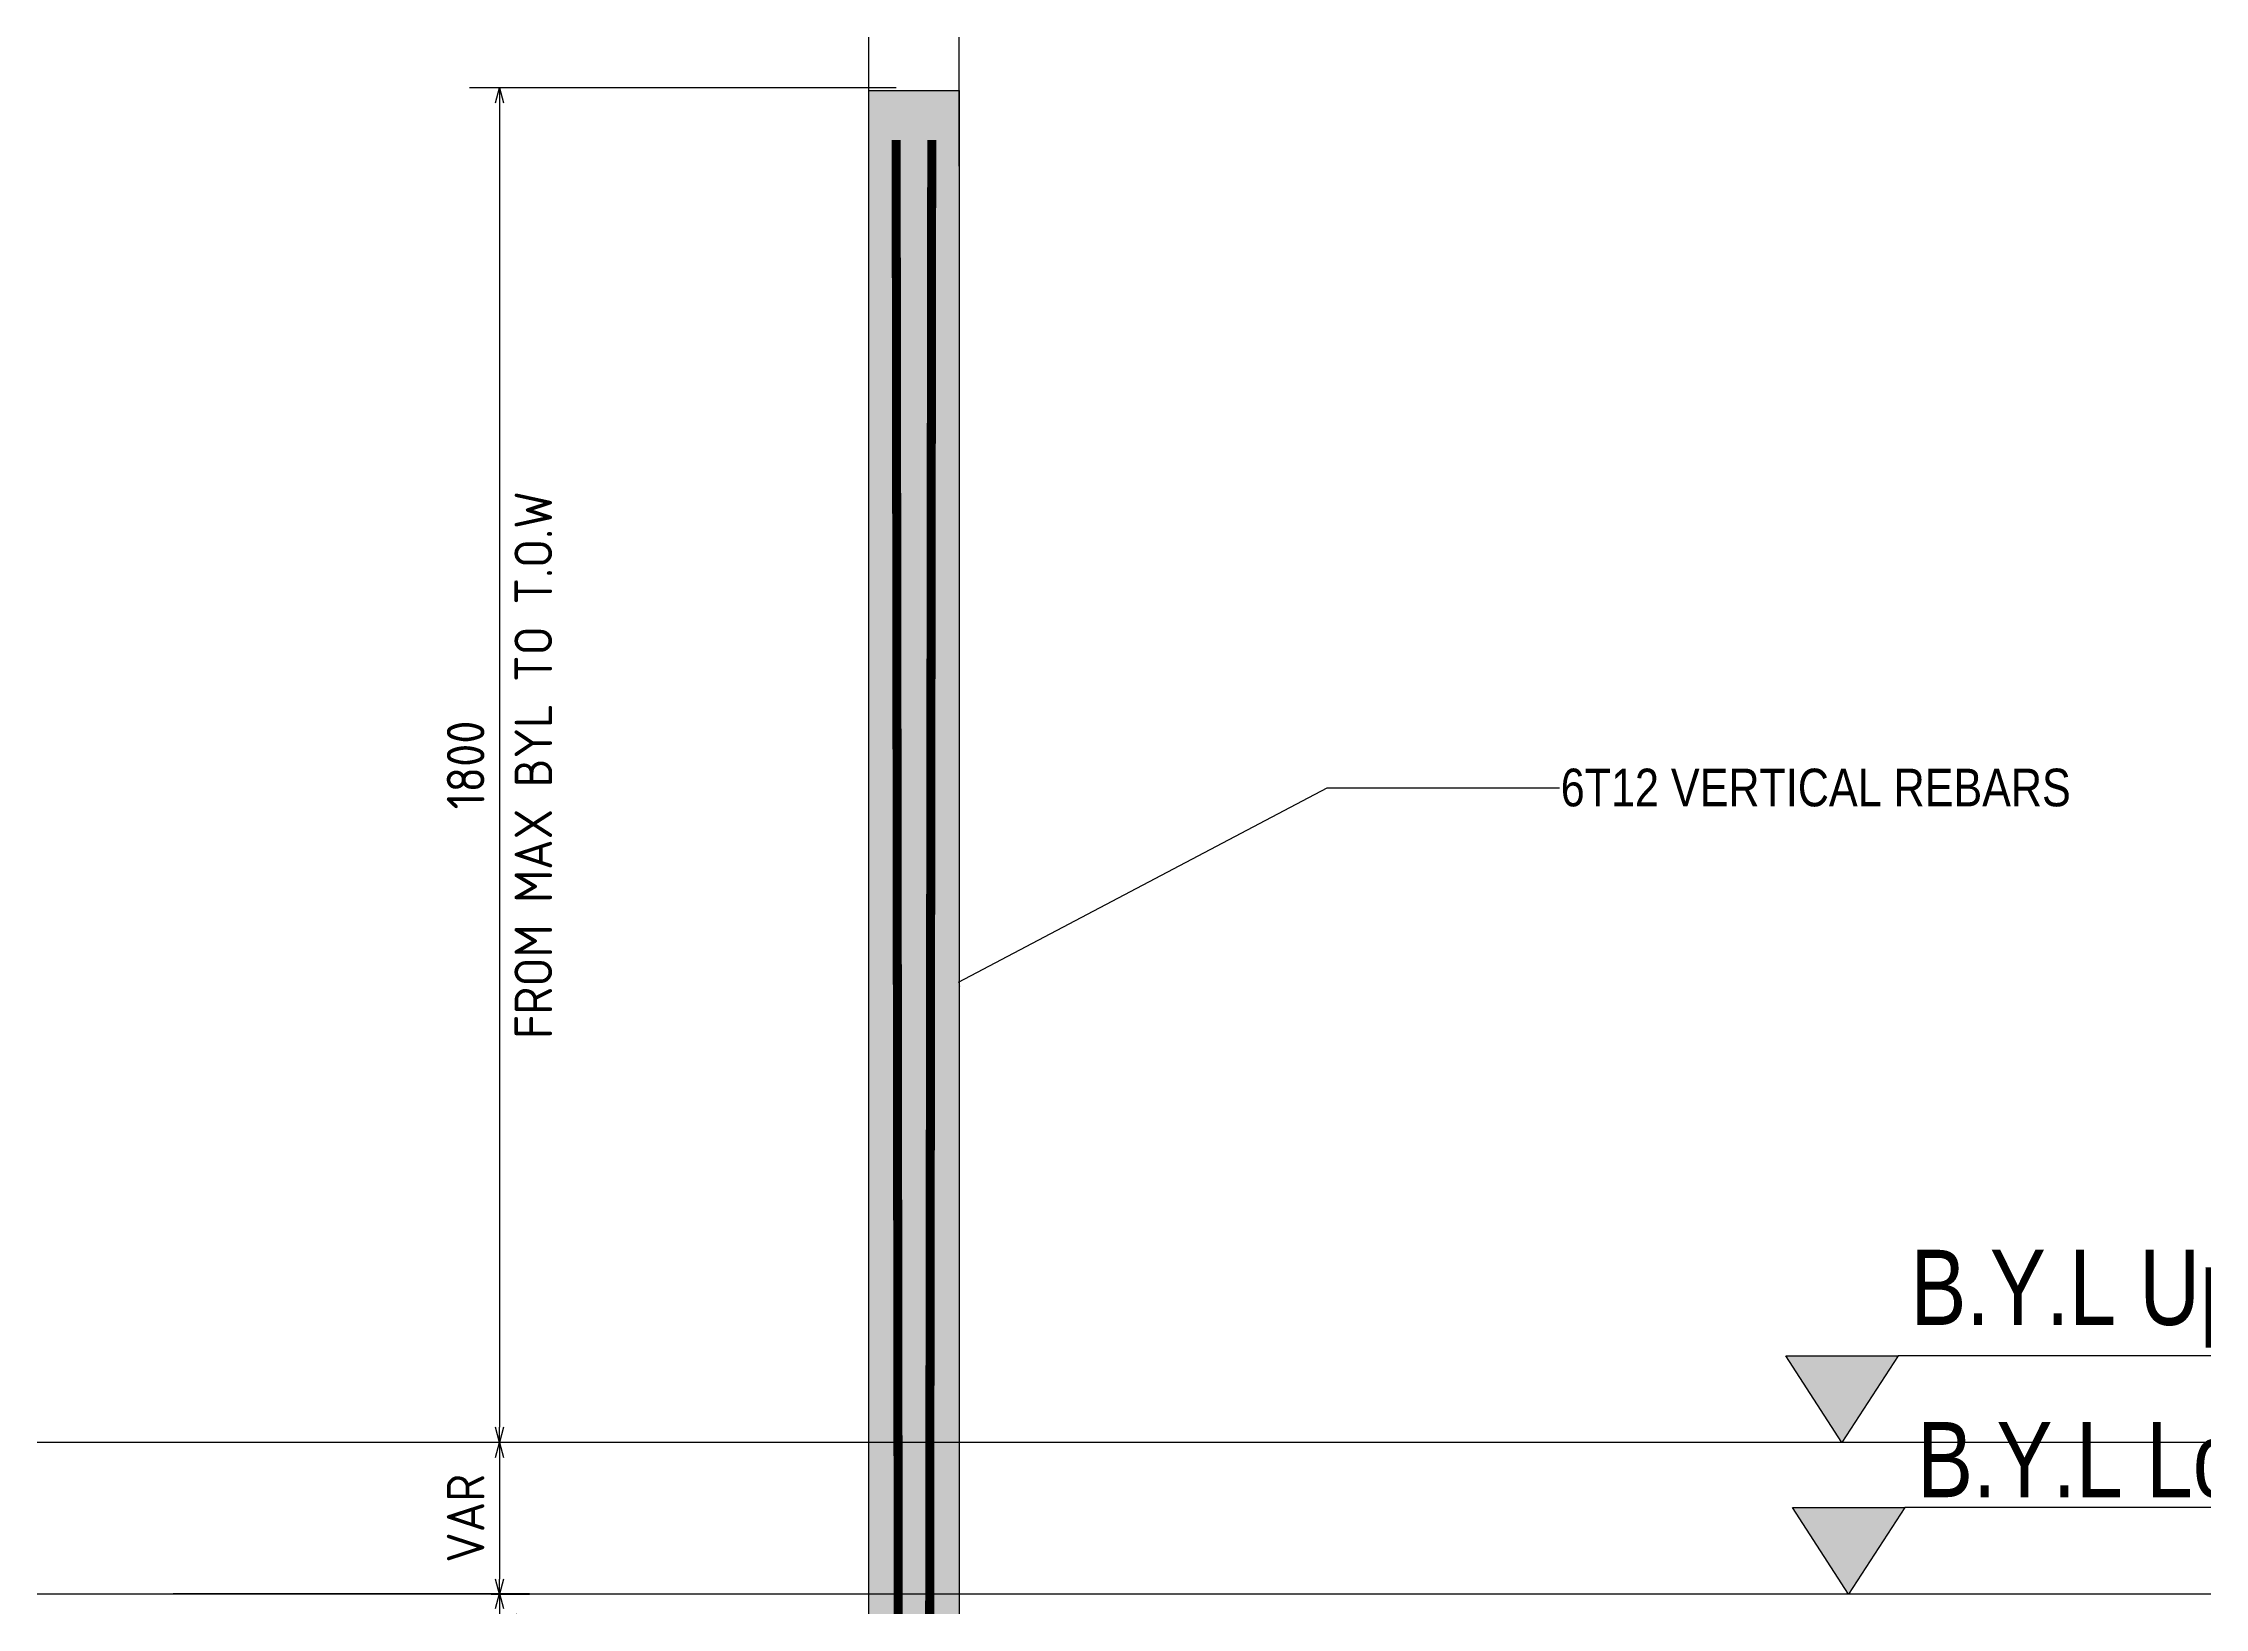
# Model space of a CAD drawing. Header units: centimetres. Extents: x -6122352 to 7132207, y -1694241 to 1947892.
# Drawn here: x 3060881 to 3063753, y -656648 to -654568 of the extents above; entities that cross this region are included whole.
import ezdxf
from ezdxf import colors
from ezdxf.entities.mleader import LeaderData, LeaderLine
from ezdxf.enums import TextEntityAlignment as Align
from ezdxf.math import Vec2, Vec3

# ---------------------------------------------------------------- set-up
doc = ezdxf.new("R2010")
doc.units = ezdxf.units.CM
doc.header["$MEASUREMENT"] = 0
doc.header["$PDMODE"] = 66
doc.header["$PDSIZE"] = 100
doc.linetypes.add('HIDDEN', pattern=[0.375, 0.25, -0.125])
for name, color, linetype in [('00-MI-DIM', 7, 'Continuous'), ('JML-Dimension', 1, 'Continuous'), ('SECTION', 130, 'Continuous')]:
    doc.layers.add(name, color=color, linetype=linetype)
doc.styles.add('JWC BHQ 3.00', font='swissc.ttf', dxfattribs={"height": 3})
doc.styles.add('Schueco-BEMSTIL', font='isocpeur.ttf', dxfattribs={"width": 0.9})
doc.styles.add('txt-Pisa-std', font='arial.ttf', dxfattribs={"width": 0.8})
doc.dimstyles.new('MI- JWC-TXT-2.5 MM', dxfattribs={"dimscale": 1.5, "dimtxt": 2.5, "dimasz": 1, "dimexe": 2, "dimexo": 1, "dimgap": 1, "dimtad": 1, "dimdec": 0, "dimdsep": 46, "dimtxsty": 'Schueco-BEMSTIL', "dimblk": 'OPEN30', "dimcen": 0, "dimdle": 2, "dimclrd": 140, "dimclre": 8, "dimclrt": 40, "dimadec": 0, "dimazin": 2, "dimtfac": 1, "dimtdec": 0, "dimtix": 1, "dimtmove": 2, "dimatfit": 3, "dimldrblk": 'OPEN', "dimfxl": 2, "dimlwd": -1, "dimlwe": -1, "dimarcsym": 0})

# ---------------------------------------------------------------- blocks, each defined once
blk = doc.blocks.new('*U126')
at = {"layer": 'JML-Dimension'}
h = blk.add_hatch(color=10, dxfattribs=at)
h.dxf.hatch_style = 1
h.paths.add_polyline_path([(0, 0), (-1.536, 2.37), (1.536, 2.37)])
blk.add_line((24.329, 2.37), (1.536, 2.37), dxfattribs=at)
blk.add_lwpolyline([(0, 0), (-1.536, 2.37), (1.536, 2.37), (0, 0)], dxfattribs=at)
at = {"color": 5, "style": 'txt-Pisa-std', "width": 0.8}
blk.add_attdef('+0.0', text='', height=2.5, dxfattribs=at).set_placement((1.871, 2.37), align=Align.BOTTOM_LEFT)
blk = doc.blocks.new('*U127')
at = {"layer": 'JML-Dimension'}
h = blk.add_hatch(color=10, dxfattribs=at)
h.dxf.hatch_style = 1
h.paths.add_polyline_path([(0, 0), (-1.536, 2.37), (1.536, 2.37)])
blk.add_line((24.329, 2.37), (1.536, 2.37), dxfattribs=at)
blk.add_lwpolyline([(0, 0), (-1.536, 2.37), (1.536, 2.37), (0, 0)], dxfattribs=at)
at = {"color": 5, "style": 'txt-Pisa-std', "width": 0.8}
blk.add_attdef('+0.0', text='', height=2.5, dxfattribs=at).set_placement((1.871, 2.37), align=Align.BOTTOM_LEFT)
blk = doc.blocks.new('_Open30')
at = {"color": 0, "linetype": 'ByBlock', "lineweight": -2}
for p, q in [((-1, 0.27), (0, 0)), ((0, 0), (-1, -0.27)), ((0, 0), (-1, 0))]:
    blk.add_line(p, q, dxfattribs=at)
blk = doc.blocks.new('*D1717')
at = {"layer": '00-MI-DIM', "color": 8, "ltscale": 20, "transparency": 16777216}
for p, q in [((3061977.8, -654731.8), (3061977.8, -654471.4)), ((3062097.8, -654731.8), (3062097.8, -654471.4))]:
    blk.add_line(p, q, dxfattribs=at)
at = {"layer": '00-MI-DIM', "color": 140, "ltscale": 20, "transparency": 16777216}
blk.add_line((3061997.8, -654511.4), (3062077.8, -654511.4), dxfattribs=at)
at = {"layer": 'Defpoints', "color": 0, "ltscale": 20, "transparency": 16777216}
for p in [(3062097.8, -654511.4), (3061977.8, -654751.8), (3062097.8, -654751.8)]:
    blk.add_point(p, dxfattribs=at)
at = {"layer": '00-MI-DIM', "color": 140, "ltscale": 20, "transparency": 16777216, "xscale": 20, "yscale": 20, "zscale": 20, "rotation": 180}
blk.add_blockref('_Open30', (3061977.8, -654511.4), dxfattribs=at)
at = {"layer": '00-MI-DIM', "color": 140, "ltscale": 20, "transparency": 16777216, "xscale": 20, "yscale": 20, "zscale": 20}
blk.add_blockref('_Open30', (3062097.8, -654511.4), dxfattribs=at)
at = {"layer": '00-MI-DIM', "color": 40, "ltscale": 20, "transparency": 16777216, "insert": (3062037.8, -654466.4), "char_height": 50, "attachment_point": 5, "style": 'Schueco-BEMSTIL'}
blk.add_mtext('120', dxfattribs=at)
blk = doc.blocks.new('_Open')
at = {"color": 0, "linetype": 'ByBlock', "lineweight": -2}
for p, q in [((-1, 0.2), (0, 0)), ((-1, -0.2), (0, 0)), ((0, 0), (-1, 0))]:
    blk.add_line(p, q, dxfattribs=at)
blk = doc.blocks.new('*D1714')
at = {"layer": '00-MI-DIM', "color": 8, "ltscale": 20, "transparency": 16777216}
for p, q in [((3062014.2, -654627.5), (3061447, -654627.5)), ((3062013.3, -656428), (3061447, -656428))]:
    blk.add_line(p, q, dxfattribs=at)
at = {"layer": '00-MI-DIM', "color": 140, "ltscale": 20, "transparency": 16777216}
blk.add_line((3061487, -654647.5), (3061487, -656408), dxfattribs=at)
at = {"layer": 'Defpoints', "color": 0, "ltscale": 20, "transparency": 16777216}
for p in [(3062034.2, -654627.5), (3061487, -656428), (3062033.3, -656428)]:
    blk.add_point(p, dxfattribs=at)
at = {"layer": '00-MI-DIM', "color": 140, "ltscale": 20, "transparency": 16777216, "xscale": 20, "yscale": 20, "zscale": 20}
for p, rotation in [((3061487, -654627.5), 90), ((3061487, -656428), 270)]:
    blk.add_blockref('_Open30', p, dxfattribs=dict(at, rotation=rotation))
at = {"layer": '00-MI-DIM', "color": 40, "ltscale": 20, "transparency": 16777216, "char_height": 50, "attachment_point": 5, "rotation": 90, "style": 'Schueco-BEMSTIL'}
for s, insert in [('FROM MAX BYL TO T.O.W', (3061532, -655527.7)), ('1800', (3061442, -655527.7))]:
    blk.add_mtext(s, dxfattribs=dict(at, insert=insert))
blk = doc.blocks.new('*D1713')
at = {"layer": '00-MI-DIM', "color": 8, "ltscale": 20, "transparency": 16777216}
for p, q in [((3062013.3, -656428), (3061447, -656428)), ((3061476.1, -656629.9), (3061527, -656629.9))]:
    blk.add_line(p, q, dxfattribs=at)
at = {"layer": '00-MI-DIM', "color": 140, "ltscale": 20, "transparency": 16777216}
blk.add_line((3061487, -656448), (3061487, -656609.9), dxfattribs=at)
at = {"layer": 'Defpoints', "color": 0, "ltscale": 20, "transparency": 16777216}
for p in [(3062033.3, -656428), (3061456.1, -656629.9), (3061487, -656629.9)]:
    blk.add_point(p, dxfattribs=at)
at = {"layer": '00-MI-DIM', "color": 140, "ltscale": 20, "transparency": 16777216, "xscale": 20, "yscale": 20, "zscale": 20}
for p, rotation in [((3061487, -656428), 90), ((3061487, -656629.9), 270)]:
    blk.add_blockref('_Open30', p, dxfattribs=dict(at, rotation=rotation))
at = {"layer": '00-MI-DIM', "color": 40, "ltscale": 20, "transparency": 16777216, "insert": (3061442, -656528.9), "char_height": 50, "attachment_point": 5, "rotation": 90, "style": 'Schueco-BEMSTIL'}
blk.add_mtext('VAR', dxfattribs=at)
blk = doc.blocks.new('*D1712')
at = {"layer": '00-MI-DIM', "color": 8, "ltscale": 20, "transparency": 16777216}
for p, q in [((3061053.4, -656628.9), (3061527, -656628.9)), ((3062017.8, -657379.4), (3061447, -657379.4))]:
    blk.add_line(p, q, dxfattribs=at)
at = {"layer": '00-MI-DIM', "color": 140, "ltscale": 20, "transparency": 16777216}
blk.add_line((3061487, -656648.9), (3061487, -657359.4), dxfattribs=at)
at = {"layer": 'Defpoints', "color": 0, "ltscale": 20, "transparency": 16777216}
for p in [(3061033.4, -656628.9), (3061487, -657379.4), (3062037.8, -657379.4)]:
    blk.add_point(p, dxfattribs=at)
at = {"layer": '00-MI-DIM', "color": 140, "ltscale": 20, "transparency": 16777216, "xscale": 20, "yscale": 20, "zscale": 20}
for p, rotation in [((3061487, -656628.9), 90), ((3061487, -657379.4), 270)]:
    blk.add_blockref('_Open30', p, dxfattribs=dict(at, rotation=rotation))
at = {"layer": '00-MI-DIM', "color": 40, "ltscale": 20, "transparency": 16777216, "char_height": 50, "attachment_point": 5, "rotation": 90, "style": 'Schueco-BEMSTIL'}
for s, insert in [('FROM MIN BYL TO B.O.W', (3061532, -657004.1)), ('750', (3061442, -657004.1))]:
    blk.add_mtext(s, dxfattribs=dict(at, insert=insert))

msp = doc.modelspace()

# ---------------------------------------------------------------- hatches: boundary and pattern name
at = {"layer": 'SECTION'}
h = msp.add_hatch(dxfattribs=at)
h.set_pattern_fill('AR-CONC', color=0, scale=10)
h.set_pattern_definition([(50, (-6534439.034, -3484862.95), (71.72601826, -6.2752135), [7.5, -82.5]), (355, (-6534439.034, -3484862.95), (-13.87513336, 75.21921337), [6, -66]), (100.45144446, (-6534433.06, -3484863.47), (57.85088467, 68.9439991), [6.3740192, -70.1142112]), (46.1842, (-6534439.03, -3484842.95), (106.7241331, -16.5519281), [11.25, -123.75]), (96.6356355, (-6534430.14, -3484844.33), (93.4661946, 97.4118601), [9.5610342, -105.171376]), (351.184164, (-6534439.03, -3484842.95), (93.4661945, 97.41186), [9, -99.0000001]), (21, (-6534429.034, -3484847.95), (59.6907052, -40.26188907), [7.5, -82.5]), (326, (-6534429.034, -3484847.95), (24.3315332, 72.5150045), [6, -66]), (71.45144474, (-6534424.06, -3484851.306), (84.02223767, 32.2531153), [6.374019, -70.1142112]), (37.5, (-6534439.034, -3484862.95), (1.21598553, 33.28938538), [0, -65.2, 0, -67, 0, -66.25]), (7.5, (-6534439.034, -3484862.95), (26.30695374, 39.44117119), [0, -38.2, 0, -63.7, 0, -25.25]), (327.5, (-6534461.334, -3484862.95), (53.38224362, -2.25548717), [0, -25, 0, -78, 0, -103.5]), (317.5, (-6534471.334, -3484862.95), (58.31861693, 10.01049823), [0, -32.5, 0, -51.8, 0, -73.5])])
h.paths.add_polyline_path([(3061977.81903, -654631.36353), (3061977.81903, -657379.36353), (3062097.81903, -657379.36353), (3062097.81903, -654631.36353)])

# ---------------------------------------------------------------- linework, layer by layer
at = {"color": 8, "ltscale": 20, "const_width": 12}
for points in [[(3062014.16533, -654697.24131), (3062017.81903, -657279.36353)], [(3062061.47274, -654697.24131), (3062057.81903, -657279.36353)]]:
    msp.add_lwpolyline(points, dxfattribs=at)
at = {"layer": 'SECTION', "color": 0}
for p, q in [((3061977.81903, -654631.36353), (3062097.81903, -654631.36353)), ((3061977.81903, -657379.36353), (3061977.81903, -654631.36353)), ((3062097.81903, -654631.36353), (3062097.81903, -657379.36353))]:
    msp.add_line(p, q, dxfattribs=at)
at = {"layer": 'SECTION', "color": 0, "linetype": 'HIDDEN', "ltscale": 3}
for points in [[(3064593.58638, -656427.97033), (3049878.09904, -656427.97033)], [(3064599.0465, -656629.90123), (3049886.94525, -656629.90123)]]:
    msp.add_lwpolyline(points, dxfattribs=at)

# ---------------------------------------------------------------- block references
at = {"layer": 'SECTION', "color": 6}
ref = msp.add_blockref('*U126', (3063271.10864, -656427.97033), dxfattribs=dict(at, xscale=48.60939267054728, yscale=48.60939267054728, zscale=48.60939267054728))
ref.add_attrib('+0.0', 'B.Y.L Upper', (3063362.03681, -656271.96401), dxfattribs={"layer": 'JML-Dimension', "color": 5, "height": 100, "style": 'txt-Pisa-std', "width": 0.8})
ref = msp.add_blockref('*U127', (3063279.95485, -656629.90123), dxfattribs=dict(at, xscale=48.60939267054728, yscale=48.60939267054728, zscale=48.60939267054728))
ref.add_attrib('+0.0', 'B.Y.L Lower', dxfattribs={"layer": 'JML-Dimension', "color": 5, "height": 100, "style": 'txt-Pisa-std', "width": 0.8}).set_placement((3063370.88302, -656400.86127), align=Align.TOP_LEFT)

# ---------------------------------------------------------------- dimensions: what is measured, and where the dimension line sits
at = {"layer": '00-MI-DIM', "ltscale": 20}
dim = msp.add_linear_dim(base=(3062097.81903, -654511.39513), p1=(3061977.81903, -654751.84624), p2=(3062097.81903, -654751.84624), dimstyle='MI- JWC-TXT-2.5 MM', dxfattribs=at)
dim.commit()
dim.dimension.update_dxf_attribs({"geometry": '*D1717', "text_midpoint": (3062037.81903, -654466.39513)})
at = {"layer": '00-MI-DIM', "color": 10, "ltscale": 20}
for base, p1, p2, text, picture, middle in [((3061487.01311, -656427.97033), (3062034.21657, -654627.52315), (3062033.25104, -656427.97033), '<>\\XFROM MAX BYL TO T.O.W', '*D1714', (3061487.01311, -655527.74674)), ((3061487.01311, -656629.90123), (3062033.25104, -656427.97033), (3061456.09259, -656629.90123), 'VAR', '*D1713', (3061487.01311, -656528.93578))]:
    dim = msp.add_linear_dim(base=base, p1=p1, p2=p2, angle=90, text=text, dimstyle='MI- JWC-TXT-2.5 MM', dxfattribs=at)
    dim.commit()
    dim.dimension.update_dxf_attribs({"geometry": picture, "text_midpoint": middle, "dimtype": 160})
dim = msp.add_linear_dim(base=(3061487.01311, -657379.36353), p1=(3061033.38102, -656628.90123), p2=(3062037.81903, -657379.36353), angle=90, text='<>\\XFROM MIN BYL TO B.O.W', dimstyle='MI- JWC-TXT-2.5 MM', dxfattribs=at)
dim.commit()
dim.dimension.update_dxf_attribs({"geometry": '*D1712', "text_midpoint": (3061487.01311, -657004.13238)})

# ---------------------------------------------------------------- leaders
at = {"layer": '00-MI-DIM', "color": 0, "ltscale": 20}
ml = msp.add_multileader_mtext('Standard', dxfattribs=at)
ml.set_content('6T12 VERTICAL REBARS', style='JWC BHQ 3.00')
ml.set_leader_properties()
ml.build(insert=Vec2(0, 0))
ml.multileader.update_dxf_attribs({"text_right_attachment_type": 6, "dogleg_length": 15.44115, "arrow_head_size": 40, "scale": 20})
ctx = ml.context
ctx.base_point, ctx.scale, ctx.char_height, ctx.arrow_head_size, ctx.landing_gap_size, ctx.plane_origin = Vec3(3062895.60006, -655558.24195), 20, 50, 40, 1.8, Vec3(3062109.31059, -655835.2301)
ctx.right_attachment = 6
notes = []
notes.append((ctx, [(0, (1, 1, 0), (3062586.77708, -655558.24195), (1, 0), 308.82298, [(0, [(3062061.65533, -655835.2301)], 0, [])])]))
ctx.mtext.insert, ctx.mtext.flow_direction = Vec3(3062897.40006, -655532.6413), 5
for ctx, leaders in notes:
    for number, flags, end, landing, length, lines in leaders:
        leader = LeaderData()
        leader.index, (leader.has_last_leader_line, leader.has_dogleg_vector, leader.attachment_direction) = number, flags
        leader.last_leader_point, leader.dogleg_vector, leader.dogleg_length = Vec3(end), Vec3(landing), length
        for number, points, colour, breaks in lines:
            line = LeaderLine()
            line.index, line.vertices, line.color, line.breaks = number, Vec3.list(points), colors.encode_raw_color(colour), breaks
            leader.lines.append(line)
        ctx.leaders.append(leader)

doc.saveas('drawing.dxf')
